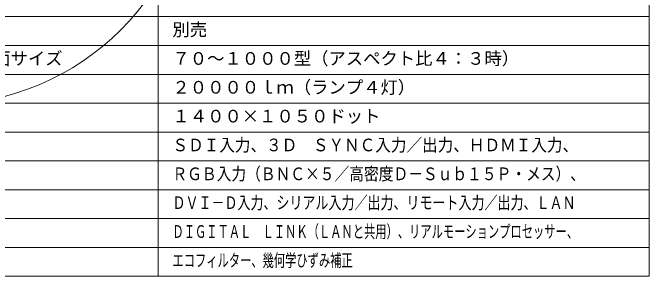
# Model space of a CAD drawing. Units: millimetres, scale not verified. Extents: x -105 to 63, y -57 to 62.
# Drawn here: x -47.6 to 62.5, y -56.5 to -10.8 of the extents above; entities that cross this region are included whole.
import ezdxf
from ezdxf.enums import TextEntityAlignment as Align

# ---------------------------------------------------------------- set-up
doc = ezdxf.new("R2010")
doc.units = ezdxf.units.MM
doc.header["$LTSCALE"] = 0.125
doc.layers.add('0-1_MOJI1', color=7, linetype='Continuous')
doc.layers.add('0-2_WAKU', color=1, linetype='Continuous', lineweight=18)
doc.layers.add('0-5_GAIKEI', color=1, linetype='Continuous', lineweight=18)
doc.styles.add('ＭＳ ゴシック', font='')
doc.styles.get('ＭＳ ゴシック').set_extended_font_data('MS Gothic')

msp = doc.modelspace()

# ---------------------------------------------------------------- linework, layer by layer
at = {"layer": '0-2_WAKU', "color": 4}
for p, q in [((-22.4907, -56.5056), (-22.4907, 3.4944)), ((62.5093, -56.5056), (62.5093, 3.4944)), ((-62.4907, -56.5056), (62.5093, -56.5056))]:
    msp.add_line(p, q, dxfattribs=at)
at = {"layer": '0-2_WAKU'}
for p, q in [((62.5093, -11.5056), (-62.4907, -11.5056)), ((62.5093, -16.5056), (-62.4907, -16.5056)), ((-62.4907, -21.5056), (62.5093, -21.5056)), ((-62.4907, -26.5056), (62.5093, -26.5056)), ((-62.4907, -31.5056), (62.5093, -31.5056)), ((-62.4907, -36.5056), (62.5093, -36.5056)), ((-62.4907, -41.5056), (62.5093, -41.5056)), ((-62.4907, -46.5056), (62.5093, -46.5056)), ((-62.4907, -51.5056), (62.5093, -51.5056))]:
    msp.add_line(p, q, dxfattribs=at)
at = {"layer": '0-5_GAIKEI'}
msp.add_circle((-60.2818, 17.5338), 44.3139, dxfattribs=at)

# ---------------------------------------------------------------- texts
at = {"layer": '0-1_MOJI1', "style": 'ＭＳ ゴシック'}
for s, p in [('別売', (-19.9907, -15.5056)), ('投射画面サイズ', (-59.9907, -20.5056)), ('７０～１０００型（アスペクト比４：３時）', (-19.9907, -20.5056)), ('２００００ｌｍ（ランプ４灯）', (-19.9907, -25.5056)), ('１４００×１０５０ドット', (-19.9907, -30.5056))]:
    msp.add_text(s, height=2.199, dxfattribs=at).set_placement(p, align=Align.BOTTOM_LEFT)
for s, width, p in [('ＳＤＩ入力、３Ｄ\u3000ＳＹＮＣ入力／出力、ＨＤＭＩ入力、', 0.9, (-19.9907, -35.5056)), ('ＲＧＢ入力（ＢＮＣ×５／高密度Ｄ－Ｓｕｂ１５Ｐ・メス）、', 0.85, (-19.9907, -40.5056)), ('ＤＶＩ－Ｄ入力、シリアル入力／出力、リモート入力／出力、ＬＡＮ', 0.75, (-19.9907, -45.5056)), ('ＤＩＧＩＴＡＬ\u3000ＬＩＮＫ（ＬＡＮと共用）、リアルモーションプロセッサー、', 0.65, (-19.9907, -50.5056)), ('エコフィルター、幾何学ひずみ補正', 0.65, (-19.9907, -55.5056))]:
    msp.add_text(s, height=2.199, dxfattribs=dict(at, width=width)).set_placement(p, align=Align.BOTTOM_LEFT)

doc.saveas('drawing.dxf')
